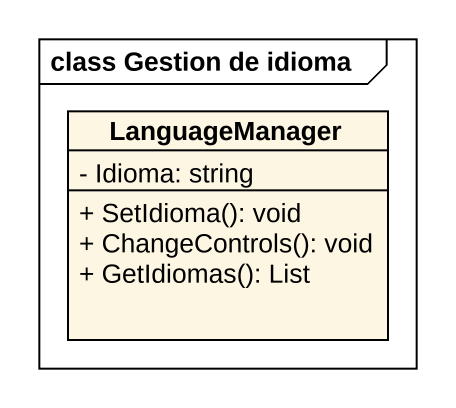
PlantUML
@startuml
mainframe class Gestion de idioma
hide circle
hide empty members
skinparam classAttributeIconSize 0
class LanguageManager {
  - Idioma: string
  + SetIdioma(): void
  + ChangeControls(): void
  + GetIdiomas(): List
}
@enduml
